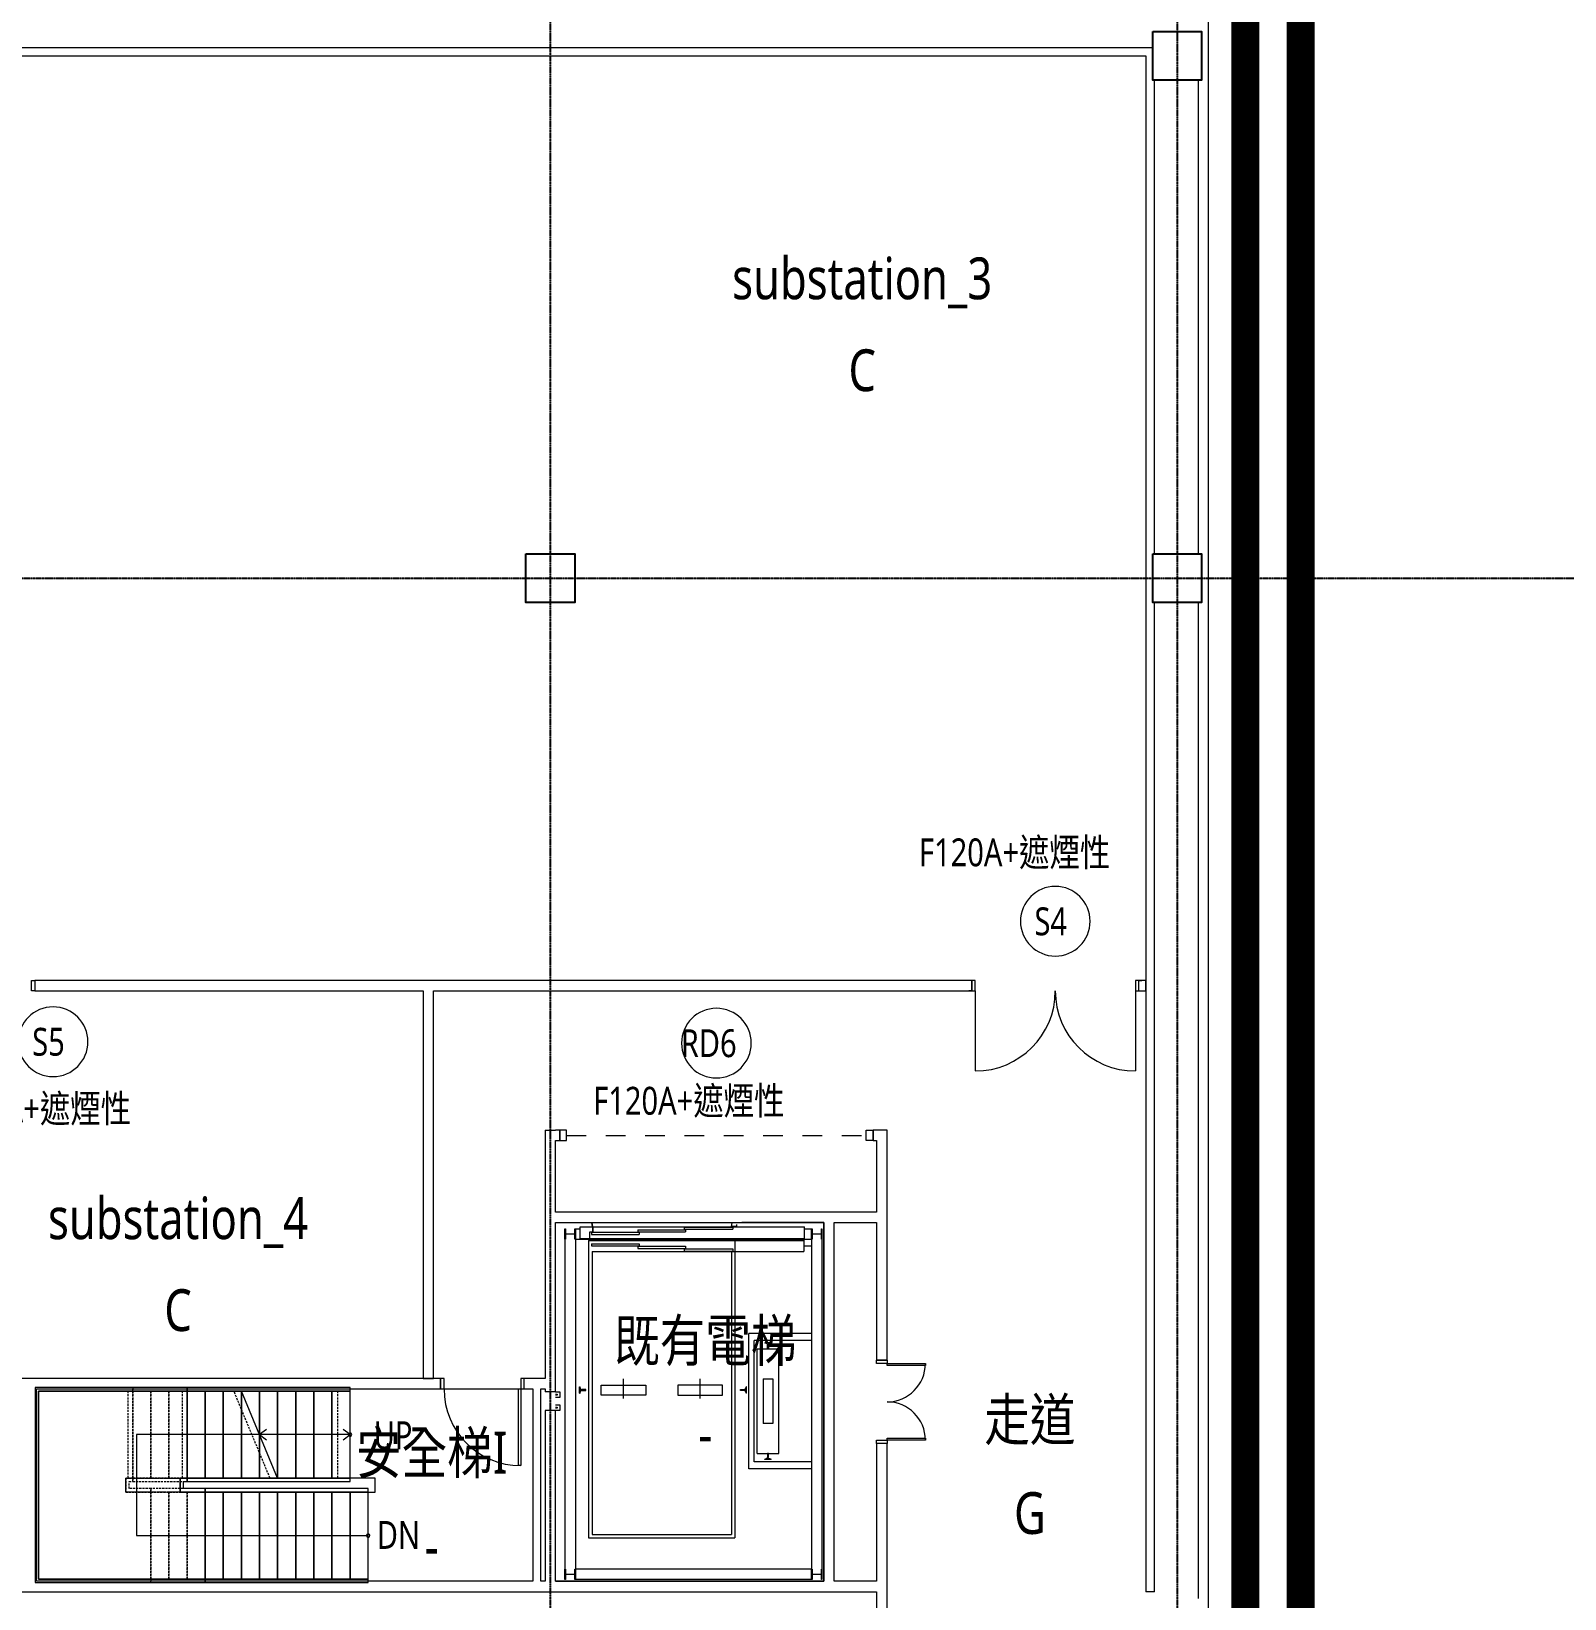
# Model space of a CAD drawing. Extents: x -3450 to 27857, y -1288 to 11880.
# Drawn here: x 155 to 2356, y 6035 to 8285 of the extents above; entities that cross this region are included whole.
import ezdxf

# ---------------------------------------------------------------- set-up
doc = ezdxf.new("R2010")
doc.units = 0
for name, pattern in [('X-S-FAB-L20$0$COL-CEN-LIN', [3.25, 2.5, -0.25, 0.25, -0.25]), ('X-S-FAB-L20$0$JJP_虛線(退縮線、投影線、地下室範圍、非屬本工程、圖面分區)', [0.45, 0.3, -0.15]), ('X-S-FAB-L20$0$TAI_虛線', [5.644, 2.822, -2.822]), ('X-S-FAB-L20$0$虛線', [0.004233, 0.002117, -0.002117])]:
    doc.linetypes.add(name, pattern=pattern)
for name, color, linetype in [('188K-SM-03-F20-MECH-EQ-Y2257103$0$01-電力-CSA', 1, 'Continuous'), ('X-S-FAB-L20$0$1_l20平面圖_1_A-STRS', 8, 'Continuous'), ('X-S-FAB-L20$0$1_l20平面圖_1_A-TEXT', 8, 'Continuous'), ('X-S-FAB-L20$0$1_l20平面圖_1_A-WALL-IN', 8, 'Continuous'), ('X-S-FAB-L20$0$1_l20平面圖_1_A-WALL-IN.200K', 8, 'Continuous'), ('X-S-FAB-L20$0$1_l20平面圖_1_A-ZONE', 8, 'Continuous'), ('X-S-FAB-L20$0$1_l20平面圖_1_A-ZONE.200K', 8, 'Continuous'), ('X-S-FAB-L20$0$1_l20平面圖_1_D label', 8, 'Continuous'), ('X-S-FAB-L20$0$1_l20平面圖_1_Door', 8, 'Continuous'), ('X-S-FAB-L20$0$1_l20平面圖_1_ELV', 8, 'Continuous'), ('X-S-FAB-L20$0$1_l20平面圖_1_S-SLAB-SHOW', 8, 'Continuous'), ('X-S-FAB-L20$0$1_l20平面圖_1_SIAGE1', 8, 'Continuous'), ('X-S-FAB-L20$0$1_l20平面圖_1_SIAGE3', 8, 'Continuous'), ('X-S-FAB-L20$0$1_l20平面圖_1_STEEL2', 8, 'Continuous'), ('X-S-FAB-L20$0$BLOCK', 8, 'Continuous'), ('X-S-FAB-L20$0$CCL', 8, 'X-S-FAB-L20$0$COL-CEN-LIN'), ('X-S-FAB-L20$0$COL-S', 8, 'Continuous')]:
    doc.layers.add(name, color=color, linetype=linetype)
doc.styles.add('X-S-FAB-L20$0$Standard', font='', dxfattribs={"width": 0.8})
doc.styles.get('X-S-FAB-L20$0$Standard').set_extended_font_data('Microsoft JhengHei')

# ---------------------------------------------------------------- blocks, each defined once
blk = doc.blocks.new('X-S-FAB-L20$0$FAB2-L05')
at = {"layer": 'X-S-FAB-L20$0$CCL'}
for p, q in [((-25260, 11005), (-25260, 0)), ((-24360, 11005), (-24360, 0)), ((-26880, 8220), (1210, 8220))]:
    blk.add_line(p, q, dxfattribs=at)
at = {"layer": 'X-S-FAB-L20$0$COL-S'}
for points in [[(-24395, 9005), (-24325, 9005), (-24325, 8935), (-24395, 8935)], [(-25295, 8255), (-25225, 8255), (-25225, 8185), (-25295, 8185)], [(-24395, 8255), (-24325, 8255), (-24325, 8185), (-24395, 8185)]]:
    blk.add_lwpolyline(points, close=True, dxfattribs=at)
blk = doc.blocks.new('X-S-FAB-L20')
at = {"layer": 'X-S-FAB-L20$0$1_l20平面圖_1_A-STRS', "color": 4, "lineweight": 0, "ltscale": 10}
for p, q in [((378.5, 6338), (160.5, 6338)), ((160.5, 6338), (160.5, 6058)), ((165.5, 6063), (165.5, 6333)), ((165.5, 6333), (378.5, 6333)), ((612.5, 6338), (378.5, 6338)), ((378.5, 6338), (378.5, 6333)), ((378.5, 6333), (378.5, 6338)), ((378.5, 6333), (612.5, 6333)), ((612.5, 6338), (454.4, 6338)), ((456.5, 6333), (612.5, 6333)), ((612.5, 6333), (612.5, 6338)), ((612.5, 6333), (612.5, 6338)), ((378.5, 6208), (368.5, 6208)), ((368.5, 6208), (368.5, 6188)), ((368.5, 6188), (404.5, 6188)), ((373.5, 6193), (373.5, 6203)), ((373.5, 6203), (378.5, 6203)), ((404.5, 6193), (373.5, 6193)), ((612.5, 6208), (378.5, 6208)), ((378.5, 6208), (378.5, 6203)), ((378.5, 6203), (378.5, 6208)), ((378.5, 6203), (612.5, 6203)), ((404.5, 6188), (404.5, 6193)), ((638.5, 6193), (404.5, 6193)), ((404.5, 6193), (404.5, 6188)), ((404.5, 6188), (638.5, 6188)), ((612.5, 6208), (508.5, 6208)), ((510.6, 6203), (612.5, 6203)), ((612.5, 6203), (612.5, 6208)), ((612.5, 6203), (612.5, 6208)), ((638.5, 6188), (638.5, 6193)), ((160.5, 6058), (404.5, 6058)), ((404.5, 6063), (165.5, 6063)), ((404.5, 6058), (404.5, 6063)), ((638.5, 6063), (404.5, 6063)), ((404.5, 6063), (404.5, 6058)), ((404.5, 6058), (638.5, 6058)), ((638.5, 6058), (638.5, 6063))]:
    blk.add_line(p, q, dxfattribs=at)
at = {"layer": 'X-S-FAB-L20$0$1_l20平面圖_1_A-STRS', "color": 12, "linetype": 'X-S-FAB-L20$0$JJP_虛線(退縮線、投影線、地下室範圍、非屬本工程、圖面分區)', "lineweight": 0, "ltscale": 10}
for p, q in [((300.5, 6338), (160.5, 6338)), ((160.5, 6338), (160.5, 6058)), ((165.5, 6063), (165.5, 6333)), ((165.5, 6333), (300.5, 6333)), ((165.5, 6333), (165.5, 6063)), ((300.5, 6333), (165.5, 6333)), ((293.7, 6333), (293.7, 6208)), ((443.6, 6338), (300.5, 6338)), ((300.5, 6338), (300.5, 6333)), ((300.5, 6333), (300.5, 6338)), ((300.5, 6333), (445.7, 6333)), ((300.5, 6208), (300.5, 6333)), ((300.5, 6208), (300.5, 6333)), ((300.5, 6208), (300.5, 6333)), ((326.5, 6333), (300.5, 6333)), ((300.5, 6333), (300.5, 6208)), ((300.5, 6208), (300.5, 6333)), ((326.5, 6208), (326.5, 6333)), ((352.5, 6333), (326.5, 6333)), ((326.5, 6333), (326.5, 6208)), ((326.5, 6208), (326.5, 6333)), ((352.5, 6208), (352.5, 6333)), ((378.5, 6333), (352.5, 6333)), ((352.5, 6333), (352.5, 6208)), ((352.5, 6208), (352.5, 6333)), ((371.6, 6333), (371.6, 6208)), ((378.5, 6208), (378.5, 6333)), ((404.5, 6333), (378.5, 6333)), ((378.5, 6333), (378.5, 6208)), ((378.5, 6208), (378.5, 6333)), ((404.5, 6208), (404.5, 6333)), ((430.5, 6333), (404.5, 6333)), ((404.5, 6333), (404.5, 6208)), ((404.5, 6208), (404.5, 6333)), ((430.5, 6208), (430.5, 6333)), ((445.7, 6333), (430.5, 6333)), ((430.5, 6333), (430.5, 6208)), ((430.5, 6208), (430.5, 6333)), ((497.7, 6208), (445.7, 6333)), ((594.6, 6333), (594.6, 6208)), ((594.7, 6333), (594.7, 6208)), ((456.5, 6208), (456.5, 6307)), ((456.5, 6307), (456.5, 6208)), ((456.5, 6208), (456.5, 6307)), ((482.5, 6208), (482.5, 6244.5)), ((482.5, 6244.5), (482.5, 6208)), ((482.5, 6208), (482.5, 6244.5)), ((300.5, 6208), (290.5, 6208)), ((290.5, 6208), (290.5, 6188)), ((290.5, 6188), (290.5, 6208)), ((290.5, 6208), (300.5, 6208)), ((290.5, 6188), (326.5, 6188)), ((326.5, 6188), (290.5, 6188)), ((295.5, 6193), (295.5, 6203)), ((295.5, 6203), (300.5, 6203)), ((326.5, 6193), (295.5, 6193)), ((497.7, 6208), (300.5, 6208)), ((300.5, 6208), (300.5, 6203)), ((300.5, 6203), (300.5, 6208)), ((300.5, 6208), (326.5, 6208)), ((300.5, 6203), (499.7, 6203)), ((326.5, 6208), (352.5, 6208)), ((326.5, 6188), (326.5, 6193)), ((638.5, 6193), (326.5, 6193)), ((326.5, 6193), (326.5, 6188)), ((326.5, 6188), (638.5, 6188)), ((326.5, 6188), (326.5, 6063)), ((326.5, 6188), (326.5, 6063)), ((326.5, 6188), (326.5, 6063)), ((326.5, 6063), (326.5, 6188)), ((352.5, 6188), (326.5, 6188)), ((326.5, 6188), (326.5, 6063)), ((352.5, 6208), (378.5, 6208)), ((352.5, 6188), (352.5, 6063)), ((352.5, 6063), (352.5, 6188)), ((352.5, 6188), (352.5, 6063)), ((378.5, 6188), (352.5, 6188)), ((378.5, 6208), (404.5, 6208)), ((378.5, 6188), (378.5, 6063)), ((378.5, 6063), (378.5, 6188)), ((378.5, 6188), (378.5, 6063)), ((404.5, 6188), (378.5, 6188)), ((404.5, 6208), (430.5, 6208)), ((404.5, 6188), (404.5, 6063)), ((404.5, 6188), (404.5, 6063)), ((404.5, 6063), (404.5, 6188)), ((404.5, 6188), (404.5, 6063)), ((430.5, 6188), (404.5, 6188)), ((430.5, 6208), (456.5, 6208)), ((430.5, 6188), (430.5, 6063)), ((430.5, 6063), (430.5, 6188)), ((430.5, 6188), (430.5, 6063)), ((456.5, 6188), (430.5, 6188)), ((456.5, 6208), (482.5, 6208)), ((456.5, 6188), (456.5, 6063)), ((456.5, 6063), (456.5, 6188)), ((456.5, 6188), (456.5, 6063)), ((482.5, 6188), (456.5, 6188)), ((482.5, 6208), (497.7, 6208)), ((482.5, 6188), (482.5, 6063)), ((482.5, 6063), (482.5, 6188)), ((482.5, 6188), (482.5, 6063)), ((508.5, 6188), (482.5, 6188)), ((508.5, 6188), (508.5, 6063)), ((508.5, 6063), (508.5, 6188)), ((508.5, 6188), (508.5, 6063)), ((534.5, 6188), (508.5, 6188)), ((534.5, 6188), (534.5, 6063)), ((534.5, 6063), (534.5, 6188)), ((534.5, 6188), (534.5, 6063)), ((560.5, 6188), (534.5, 6188)), ((560.5, 6188), (560.5, 6063)), ((560.5, 6063), (560.5, 6188)), ((560.5, 6188), (560.5, 6063)), ((586.5, 6188), (560.5, 6188)), ((586.5, 6188), (586.5, 6063)), ((586.5, 6063), (586.5, 6188)), ((586.5, 6188), (586.5, 6063)), ((612.5, 6188), (586.5, 6188)), ((612.5, 6188), (612.5, 6063)), ((612.5, 6063), (612.5, 6188)), ((612.5, 6188), (612.5, 6063)), ((638.5, 6188), (612.5, 6188)), ((638.5, 6188), (638.5, 6193)), ((638.5, 6063), (638.5, 6188)), ((160.5, 6058), (326.5, 6058)), ((326.5, 6063), (165.5, 6063)), ((165.5, 6063), (326.5, 6063)), ((326.5, 6058), (326.5, 6063)), ((638.5, 6063), (326.5, 6063)), ((326.5, 6063), (326.5, 6058)), ((326.5, 6063), (352.5, 6063)), ((326.5, 6058), (638.5, 6058)), ((352.5, 6063), (378.5, 6063)), ((378.5, 6063), (404.5, 6063)), ((404.5, 6063), (430.5, 6063)), ((430.5, 6063), (456.5, 6063)), ((456.5, 6063), (482.5, 6063)), ((482.5, 6063), (508.5, 6063)), ((508.5, 6063), (534.5, 6063)), ((534.5, 6063), (560.5, 6063)), ((560.5, 6063), (586.5, 6063)), ((586.5, 6063), (612.5, 6063)), ((612.5, 6063), (638.5, 6063)), ((638.5, 6058), (638.5, 6063))]:
    blk.add_line(p, q, dxfattribs=at)
at = {"layer": 'X-S-FAB-L20$0$1_l20平面圖_1_A-STRS', "color": 12, "lineweight": 0, "ltscale": 10}
for p, q in [((165.5, 6333), (165.5, 6063)), ((371.6, 6333), (165.5, 6333)), ((165.5, 6333), (165.5, 6063)), ((378.5, 6333), (165.5, 6333)), ((378.5, 6333), (371.6, 6333)), ((612.5, 6333), (378.5, 6333)), ((378.5, 6208), (378.5, 6333)), ((378.5, 6208), (378.5, 6333)), ((378.5, 6208), (378.5, 6333)), ((404.5, 6333), (378.5, 6333)), ((378.5, 6333), (378.5, 6208)), ((378.5, 6208), (378.5, 6333)), ((404.5, 6208), (404.5, 6333)), ((430.5, 6333), (404.5, 6333)), ((404.5, 6333), (404.5, 6208)), ((404.5, 6208), (404.5, 6333)), ((430.5, 6208), (430.5, 6333)), ((456.5, 6333), (430.5, 6333)), ((430.5, 6333), (430.5, 6208)), ((430.5, 6208), (430.5, 6333)), ((456.5, 6208), (456.5, 6333)), ((482.5, 6333), (456.5, 6333)), ((456.5, 6333), (456.5, 6208)), ((456.5, 6208), (456.5, 6333)), ((612.5, 6333), (456.5, 6333)), ((482.5, 6333), (456.5, 6333)), ((508.5, 6208), (456.5, 6333)), ((482.5, 6208), (482.5, 6333)), ((508.5, 6333), (482.5, 6333)), ((482.5, 6333), (482.5, 6208)), ((482.5, 6208), (482.5, 6333)), ((482.5, 6270.5), (482.5, 6333)), ((508.5, 6333), (482.5, 6333)), ((482.5, 6333), (482.5, 6270.5)), ((482.5, 6270.5), (482.5, 6333)), ((508.5, 6208), (508.5, 6333)), ((534.5, 6333), (508.5, 6333)), ((508.5, 6333), (508.5, 6208)), ((508.5, 6208), (508.5, 6333)), ((508.5, 6208), (508.5, 6333)), ((534.5, 6333), (508.5, 6333)), ((508.5, 6333), (508.5, 6208)), ((508.5, 6208), (508.5, 6333)), ((534.5, 6208), (534.5, 6333)), ((560.5, 6333), (534.5, 6333)), ((534.5, 6333), (534.5, 6208)), ((534.5, 6208), (534.5, 6333)), ((534.5, 6208), (534.5, 6333)), ((560.5, 6333), (534.5, 6333)), ((534.5, 6333), (534.5, 6208)), ((534.5, 6208), (534.5, 6333)), ((560.5, 6208), (560.5, 6333)), ((586.5, 6333), (560.5, 6333)), ((560.5, 6333), (560.5, 6208)), ((560.5, 6208), (560.5, 6333)), ((560.5, 6208), (560.5, 6333)), ((586.5, 6333), (560.5, 6333)), ((560.5, 6333), (560.5, 6208)), ((560.5, 6208), (560.5, 6333)), ((586.5, 6208), (586.5, 6333)), ((612.5, 6333), (586.5, 6333)), ((586.5, 6333), (586.5, 6208)), ((586.5, 6208), (586.5, 6333)), ((586.5, 6208), (586.5, 6333)), ((612.5, 6333), (586.5, 6333)), ((586.5, 6333), (586.5, 6208)), ((586.5, 6208), (586.5, 6333)), ((612.5, 6208), (612.5, 6333)), ((612.5, 6208), (612.5, 6333)), ((612.5, 6208), (612.5, 6333)), ((612.5, 6208), (612.5, 6333)), ((368.5, 6188), (368.5, 6208)), ((368.5, 6208), (371.6, 6208)), ((368.5, 6188), (368.5, 6208)), ((368.5, 6208), (378.5, 6208)), ((404.5, 6188), (368.5, 6188)), ((404.5, 6188), (368.5, 6188)), ((371.6, 6208), (378.5, 6208)), ((378.5, 6208), (612.5, 6208)), ((378.5, 6208), (404.5, 6208)), ((404.5, 6208), (430.5, 6208)), ((638.5, 6188), (404.5, 6188)), ((404.5, 6188), (404.5, 6063)), ((404.5, 6188), (404.5, 6063)), ((404.5, 6063), (404.5, 6188)), ((430.5, 6188), (404.5, 6188)), ((404.5, 6188), (404.5, 6063)), ((430.5, 6208), (456.5, 6208)), ((430.5, 6188), (430.5, 6063)), ((430.5, 6063), (430.5, 6188)), ((430.5, 6188), (430.5, 6063)), ((456.5, 6188), (430.5, 6188)), ((456.5, 6208), (482.5, 6208)), ((456.5, 6188), (456.5, 6063)), ((456.5, 6063), (456.5, 6188)), ((456.5, 6188), (456.5, 6063)), ((482.5, 6188), (456.5, 6188)), ((482.5, 6208), (508.5, 6208)), ((482.5, 6188), (482.5, 6063)), ((482.5, 6063), (482.5, 6188)), ((482.5, 6188), (482.5, 6063)), ((508.5, 6188), (482.5, 6188)), ((508.5, 6208), (534.5, 6208)), ((508.5, 6208), (612.5, 6208)), ((508.5, 6208), (534.5, 6208)), ((508.5, 6188), (508.5, 6063)), ((508.5, 6063), (508.5, 6188)), ((508.5, 6188), (508.5, 6063)), ((534.5, 6188), (508.5, 6188)), ((534.5, 6208), (560.5, 6208)), ((534.5, 6208), (560.5, 6208)), ((534.5, 6188), (534.5, 6063)), ((534.5, 6063), (534.5, 6188)), ((534.5, 6188), (534.5, 6063)), ((560.5, 6188), (534.5, 6188)), ((560.5, 6208), (586.5, 6208)), ((560.5, 6208), (586.5, 6208)), ((560.5, 6188), (560.5, 6063)), ((560.5, 6063), (560.5, 6188)), ((560.5, 6188), (560.5, 6063)), ((586.5, 6188), (560.5, 6188)), ((586.5, 6208), (612.5, 6208)), ((586.5, 6208), (612.5, 6208)), ((586.5, 6188), (586.5, 6063)), ((586.5, 6063), (586.5, 6188)), ((586.5, 6188), (586.5, 6063)), ((612.5, 6188), (586.5, 6188)), ((612.5, 6188), (612.5, 6063)), ((612.5, 6063), (612.5, 6188)), ((612.5, 6188), (612.5, 6063)), ((638.5, 6188), (612.5, 6188)), ((638.5, 6063), (638.5, 6188)), ((638.5, 6063), (638.5, 6188)), ((165.5, 6063), (404.5, 6063)), ((165.5, 6063), (404.5, 6063)), ((404.5, 6063), (638.5, 6063)), ((404.5, 6063), (430.5, 6063)), ((430.5, 6063), (456.5, 6063)), ((456.5, 6063), (482.5, 6063)), ((482.5, 6063), (508.5, 6063)), ((508.5, 6063), (534.5, 6063)), ((534.5, 6063), (560.5, 6063)), ((560.5, 6063), (586.5, 6063)), ((586.5, 6063), (612.5, 6063)), ((612.5, 6063), (638.5, 6063))]:
    blk.add_line(p, q, dxfattribs=at)
at = {"layer": 'X-S-FAB-L20$0$1_l20平面圖_1_A-STRS', "color": 12, "linetype": 'X-S-FAB-L20$0$虛線', "lineweight": 0, "ltscale": 10}
for p, q in [((165.5, 6333), (165.5, 6063)), ((293.7, 6333), (165.5, 6333)), ((300.5, 6333), (293.7, 6333)), ((445.7, 6333), (300.5, 6333)), ((290.5, 6188), (290.5, 6208)), ((290.5, 6208), (293.7, 6208)), ((326.5, 6188), (290.5, 6188)), ((293.7, 6208), (300.5, 6208)), ((300.5, 6208), (497.7, 6208)), ((638.5, 6188), (326.5, 6188)), ((638.5, 6063), (638.5, 6188)), ((165.5, 6063), (326.5, 6063)), ((326.5, 6063), (638.5, 6063))]:
    blk.add_line(p, q, dxfattribs=at)
at = {"layer": 'X-S-FAB-L20$0$1_l20平面圖_1_A-STRS', "color": 8, "lineweight": 0, "ltscale": 10}
for p, q in [((492.5, 6278), (482.5, 6270.5)), ((612.5, 6270.5), (602.5, 6278)), ((378.5, 6270.5), (306, 6270.5)), ((306, 6270.5), (306, 6125.5)), ((586.5, 6270.5), (378.5, 6270.5)), ((586.5, 6270.5), (482.5, 6270.5)), ((482.5, 6270.5), (492.5, 6263)), ((612.5, 6270.5), (586.5, 6270.5)), ((612.5, 6270.5), (586.5, 6270.5)), ((602.5, 6263), (612.5, 6270.5)), ((306, 6125.5), (404.5, 6125.5)), ((404.5, 6125.5), (612.5, 6125.5)), ((612.5, 6125.5), (638.5, 6125.5))]:
    blk.add_line(p, q, dxfattribs=at)
at = {"layer": 'X-S-FAB-L20$0$1_l20平面圖_1_A-STRS', "color": 8, "lineweight": 0, "ltscale": 10, "flags": 128}
for points in [[(612.5, 6273, 1), (612.5, 6268, 1)], [(638.5, 6128, 1), (638.5, 6123, 1)]]:
    blk.add_lwpolyline(points, format="xyb", close=True, dxfattribs=at)
at = {"layer": 'X-S-FAB-L20$0$1_l20平面圖_1_A-WALL-IN', "color": 3, "lineweight": 0, "ltscale": 10}
for p, q in [((913.5, 6692.5), (913.5, 6707.5)), ((1363.5, 6692.5), (1363.5, 6707.5)), ((1383.5, 6377.5), (1368.5, 6377.5)), ((742.5, 6336), (742.5, 6351)), ((862.5, 6336), (862.5, 6351)), ((1383.5, 6257.5), (1368.5, 6257.5))]:
    blk.add_line(p, q, dxfattribs=at)
at = {"layer": 'X-S-FAB-L20$0$1_l20平面圖_1_A-WALL-IN', "color": 3, "lineweight": 0, "ltscale": 10, "flags": 128}
for points in [[(1845, -35), (1845, 8303)], [(1755, 8261.3), (35, 8261.3)], [(1765, 8261.3), (1755, 8261.3)], [(35, 8250), (1755, 8250)], [(1755, 8250), (1755, 6045)], [(1767.2, 7535), (1767.2, 8215)], [(1830, 8215), (1830, 7535)], [(1767.2, 6045), (1767.2, 7465)], [(1830, 7465), (1830, 6035)], [(892.5, 6707.5), (907.5, 6707.5)], [(892.5, 6707.5), (892.5, 6351)], [(913.5, 6707.5), (907.5, 6707.5)], [(1368.5, 6707.5), (1363.5, 6707.5)], [(1383.5, 6707.5), (1368.5, 6707.5)], [(1383.5, 6377.5), (1383.5, 6707.5)], [(907.5, 6590), (907.5, 6692.5)], [(907.5, 6692.5), (913.5, 6692.5)], [(1363.5, 6692.5), (1368.5, 6692.5)], [(1368.5, 6692.5), (1368.5, 6590)], [(1368.5, 6590), (907.5, 6590)], [(907.5, 6332), (907.5, 6575)], [(907.5, 6575), (1292.5, 6575)], [(1292.5, 6575), (1292.5, 6060)], [(1307.5, 6575), (1368.5, 6575)], [(1307.5, 6060), (1307.5, 6575)], [(1368.5, 6575), (1368.5, 6377.5)], [(742.5, 6351), (118, 6351)], [(892.5, 6351), (862.5, 6351)], [(162.5, 6336), (742.5, 6336)], [(162.5, 6060), (162.5, 6336)], [(862.5, 6336), (875, 6336)], [(875, 6336), (875, 6060)], [(886.2, 6336), (892.5, 6336)], [(886.2, 6060), (886.2, 6336)], [(892.5, 6336), (892.5, 6332)], [(907.5, 6332), (892.5, 6332)], [(907.5, 6305), (892.5, 6305)], [(892.5, 6305), (892.5, 6060)], [(907.5, 6060), (907.5, 6305)], [(1368.5, 6257.5), (1368.5, 6060)], [(1383.5, 5565), (1383.5, 6257.5)], [(875, 6060), (162.5, 6060)], [(892.5, 6060), (886.2, 6060)], [(1292.5, 6060), (907.5, 6060)], [(1368.5, 6060), (1307.5, 6060)], [(0, 6045), (1368.5, 6045)], [(1368.5, 6045), (1368.5, 5565)], [(1767.2, 6045), (1755, 6045)]]:
    blk.add_lwpolyline(points, dxfattribs=at)
at = {"layer": 'X-S-FAB-L20$0$1_l20平面圖_1_A-WALL-IN.200K', "color": 252, "lineweight": 0, "ltscale": 10}
for p, q in [((160, 6922.5), (160, 6907.5)), ((1505, 6922.5), (1500.7, 6922.5)), ((1505, 6907.5), (1500.7, 6907.5)), ((1505, 6907.5), (1505, 6922.5)), ((1745, 6922.5), (1749.3, 6922.5)), ((1745, 6907.5), (1745, 6922.5)), ((1745, 6907.5), (1749.3, 6907.5))]:
    blk.add_line(p, q, dxfattribs=at)
at = {"layer": 'X-S-FAB-L20$0$1_l20平面圖_1_A-WALL-IN.200K', "color": 252, "lineweight": 0, "ltscale": 10, "flags": 128}
for points in [[(1505, 6922.5), (160, 6922.5)], [(160, 6907.5), (717.5, 6907.5)], [(717.5, 6907.5), (717.5, 6351)], [(732.5, 6351), (732.5, 6907.5)], [(732.5, 6907.5), (1505, 6907.5)], [(1755, 6922.5), (1745, 6922.5)], [(1745, 6907.5), (1755, 6907.5)], [(1755, 6907.5), (1755, 6922.5)], [(717.5, 6351), (732.5, 6351)]]:
    blk.add_lwpolyline(points, dxfattribs=at)
at = {"layer": 'X-S-FAB-L20$0$1_l20平面圖_1_D label', "color": 252, "lineweight": 0, "ltscale": 10, "flags": 128}
for points in [[(1575, 7007.5, 1), (1675, 7007.5, 1)], [(236.2, 6834.5, 1), (136.2, 6834.5, 1)]]:
    blk.add_lwpolyline(points, format="xyb", close=True, dxfattribs=at)
at = {"layer": 'X-S-FAB-L20$0$1_l20平面圖_1_D label', "color": 8, "lineweight": 0, "ltscale": 10, "flags": 128}
blk.add_lwpolyline([(1088.5, 6832.5, 1), (1188.5, 6832.5, 1)], format="xyb", close=True, dxfattribs=at)
at = {"layer": 'X-S-FAB-L20$0$1_l20平面圖_1_Door', "color": 252, "lineweight": 0, "ltscale": 10}
for p, q in [((155, 6907.5), (155, 6922.5)), ((155, 6922.5), (160, 6922.5)), ((160, 6907.5), (155, 6907.5)), ((160, 6922.5), (160, 6907.5)), ((160, 6922.5), (160, 6907.5)), ((160, 6922.5), (160, 6907.5)), ((1505, 6922.5), (1500.7, 6922.5)), ((1505, 6922.5), (1500.7, 6922.5)), ((1505, 6907.5), (1500.7, 6907.5)), ((1505, 6907.5), (1500.7, 6907.5)), ((1510, 6922.5), (1505, 6922.5)), ((1505, 6922.5), (1505, 6907.5)), ((1505, 6907.5), (1505, 6922.5)), ((1505, 6907.5), (1505, 6922.5)), ((1505, 6907.5), (1510, 6907.5)), ((1510, 6907.5), (1510, 6922.5)), ((1510, 6907.5), (1510, 6792.5)), ((1745, 6922.5), (1740, 6922.5)), ((1740, 6922.5), (1740, 6907.5)), ((1740, 6907.5), (1745, 6907.5)), ((1740, 6907.5), (1740, 6792.5)), ((1745, 6907.5), (1745, 6922.5)), ((1745, 6907.5), (1745, 6922.5)), ((1745, 6907.5), (1745, 6922.5)), ((1745, 6922.5), (1749.3, 6922.5)), ((1745, 6922.5), (1749.3, 6922.5)), ((1745, 6907.5), (1749.3, 6907.5)), ((1745, 6907.5), (1749.3, 6907.5))]:
    blk.add_line(p, q, dxfattribs=at)
at = {"layer": 'X-S-FAB-L20$0$1_l20平面圖_1_Door', "color": 4, "linetype": 'X-S-FAB-L20$0$TAI_虛線', "lineweight": 0, "ltscale": 10}
for p, q in [((923.5, 6707.5), (913.5, 6707.5)), ((913.5, 6707.5), (913.5, 6692.5)), ((923.5, 6692.5), (923.5, 6707.5)), ((1353.5, 6692.5), (1353.5, 6707.5)), ((1353.5, 6707.5), (1363.5, 6707.5)), ((1363.5, 6707.5), (1363.5, 6692.5)), ((913.5, 6692.5), (923.5, 6692.5)), ((923.5, 6700), (1353.5, 6700)), ((1363.5, 6692.5), (1353.5, 6692.5))]:
    blk.add_line(p, q, dxfattribs=at)
at = {"layer": 'X-S-FAB-L20$0$1_l20平面圖_1_Door', "color": 4, "lineweight": 0, "ltscale": 10}
for p, q in [((1368.5, 6372.5), (1368.5, 6377.5)), ((1368.5, 6377.5), (1383.5, 6377.5)), ((1383.5, 6372.5), (1368.5, 6372.5)), ((1383.5, 6377.5), (1383.5, 6372.5)), ((1383.5, 6372.5), (1438.5, 6372.5)), ((1383.5, 6369.5), (1383.5, 6372.5)), ((1438.5, 6369.5), (1383.5, 6369.5)), ((1438.5, 6372.5), (1438.5, 6369.5)), ((747.5, 6351), (742.5, 6351)), ((742.5, 6351), (742.5, 6336)), ((747.5, 6336), (747.5, 6351)), ((862.5, 6351), (857.5, 6351)), ((857.5, 6351), (857.5, 6336)), ((862.5, 6336), (862.5, 6351)), ((742.5, 6336), (747.5, 6336)), ((854.5, 6226), (854.5, 6336)), ((854.5, 6336), (857.5, 6336)), ((857.5, 6336), (857.5, 6226)), ((857.5, 6336), (862.5, 6336)), ((1368.5, 6257.5), (1368.5, 6262.5)), ((1368.5, 6262.5), (1383.5, 6262.5)), ((1383.5, 6257.5), (1368.5, 6257.5)), ((1383.5, 6265.5), (1438.5, 6265.5)), ((1383.5, 6262.5), (1383.5, 6265.5)), ((1438.5, 6262.5), (1383.5, 6262.5)), ((1383.5, 6262.5), (1383.5, 6257.5)), ((1438.5, 6265.5), (1438.5, 6262.5)), ((857.5, 6226), (854.5, 6226))]:
    blk.add_line(p, q, dxfattribs=at)
at = {"layer": 'X-S-FAB-L20$0$1_l20平面圖_1_Door', "color": 252, "lineweight": 0, "ltscale": 10}
for centre, start, end in [((1510, 6907.5), 270, 0), ((1740, 6907.5), 180, 270)]:
    blk.add_arc(centre, 115, start, end, dxfattribs=at)
at = {"layer": 'X-S-FAB-L20$0$1_l20平面圖_1_Door', "color": 4, "lineweight": 0, "ltscale": 10}
for centre, radius, start, end in [((1383.5, 6372.5), 55, 270, 0), ((857.5, 6336), 110, 180, 270), ((1383.5, 6262.5), 55, 0, 90)]:
    blk.add_arc(centre, radius, start, end, dxfattribs=at)
at = {"layer": 'X-S-FAB-L20$0$1_l20平面圖_1_ELV', "color": 8, "lineweight": 0, "ltscale": 10}
for p, q in [((960.8, 6568.9), (959.8, 6575)), ((960.8, 6568.9), (959.8, 6575)), ((961, 6568.9), (960, 6575)), ((961, 6568.9), (960, 6575)), ((1160, 6568.9), (1161, 6575)), ((1160, 6568.9), (1161, 6575)), ((1160.2, 6569.1), (1161.2, 6575)), ((1160.2, 6569.1), (1161.2, 6575)), ((1167.3, 6571.9), (1167.3, 6569.1)), ((1167.3, 6571.9), (1167.5, 6571.9)), ((1167.3, 6571.7), (1167.3, 6569.1)), ((1167.5, 6571.9), (1167.5, 6568.9)), ((1167.5, 6571.7), (1167.5, 6568.9)), ((921, 6566), (921, 6062.5)), ((936, 6566), (943, 6566)), ((936, 6566), (936, 6062.5)), ((936, 6551), (1275, 6551)), ((943, 6552), (943, 6568.9)), ((943, 6568.9), (1265, 6568.9)), ((943, 6552), (1265, 6552)), ((955, 6549), (955, 6122.5)), ((955, 6549), (1263.8, 6549)), ((956.8, 6561.7), (960.8, 6561.7)), ((956.8, 6552), (956.8, 6561.7)), ((957, 6561.5), (961, 6561.5)), ((957, 6552), (957, 6561.5)), ((959, 6561), (959, 6557.8)), ((959, 6561), (1027.8, 6561)), ((959, 6557.8), (1027.8, 6557.8)), ((960.8, 6568.9), (960.8, 6565.4)), ((960.8, 6568.9), (960.8, 6561.7)), ((961, 6568.9), (961, 6568.9)), ((961, 6568.9), (961, 6565.2)), ((961, 6568.9), (961, 6561.5)), ((1025.8, 6564.7), (1094.3, 6564.7)), ((1025.8, 6564.7), (1025.8, 6561.5)), ((1025.8, 6561.5), (1094.3, 6561.5)), ((1027.8, 6561), (1027.8, 6557.8)), ((1092.3, 6568.4), (1092.3, 6565.2)), ((1092.3, 6568.4), (1162, 6568.4)), ((1092.3, 6565.2), (1162, 6565.2)), ((1094.3, 6564.7), (1094.3, 6561.5)), ((1160, 6568.9), (1160, 6568.9)), ((1167.5, 6568.9), (1160, 6568.9)), ((1167.5, 6568.9), (1160, 6568.9)), ((1167.3, 6569.1), (1160.2, 6569.1)), ((1167.3, 6569.1), (1160.2, 6569.1)), ((1162, 6568.4), (1162, 6565.2)), ((1165, 6549), (1165, 6122.5)), ((1263.8, 6549), (1263.8, 6549)), ((1263.8, 6549), (1263.8, 6533.4)), ((1265, 6552), (1265, 6568.9)), ((1265, 6566), (1275, 6566)), ((1275, 6566), (1275, 6062.5)), ((1290, 6566), (1290, 6062.5)), ((959, 6544.5), (959, 6541.3)), ((959, 6544.5), (1027.8, 6544.5)), ((959, 6541.3), (1027.8, 6541.3)), ((960, 6533.4), (960, 6126.9)), ((960, 6533.4), (1263.8, 6533.4)), ((1025.8, 6540.8), (1094.3, 6540.8)), ((1025.8, 6540.8), (1025.8, 6537.6)), ((1025.8, 6537.6), (1094.3, 6537.6)), ((1027.8, 6544.5), (1027.8, 6541.3)), ((1092.3, 6537.1), (1092.3, 6533.9)), ((1092.3, 6537.1), (1162, 6537.1)), ((1092.3, 6533.9), (1162, 6533.9)), ((1094.3, 6540.8), (1094.3, 6537.6)), ((1160, 6533.4), (1160, 6524.4)), ((1160.3, 6533.4), (1160.3, 6533.4)), ((1162, 6537.1), (1162, 6533.9)), ((1275, 6541), (1263.8, 6541)), ((1160, 6524.4), (1160, 6126.9)), ((1185, 6221.5), (1185, 6415.5)), ((1275, 6415.5), (1185, 6415.5)), ((1192.5, 6231.5), (1192.5, 6405.5)), ((1275, 6405.5), (1192.5, 6405.5)), ((1197, 6243.5), (1197, 6393.5)), ((1197, 6393.5), (1228, 6393.5)), ((1208, 6402.4), (1208, 6401.7)), ((1217, 6402.4), (1208, 6402.4)), ((1211.7, 6400.7), (1208, 6401.7)), ((1211.7, 6399.3), (1211.7, 6399.3)), ((1211.7, 6393.5), (1211.7, 6399.3)), ((1213.3, 6393.5), (1211.7, 6393.5)), ((1212, 6400.2), (1212, 6399.7)), ((1213, 6400.2), (1213, 6399.7)), ((1217, 6401.7), (1213.3, 6400.7)), ((1213.3, 6399.3), (1213.3, 6399.3)), ((1213.3, 6399.3), (1213.3, 6393.5)), ((1217, 6402.4), (1217, 6401.7)), ((1228, 6243.5), (1228, 6393.5)), ((1005, 6322.3), (1005, 6350.5)), ((1115, 6322.3), (1115, 6350.5)), ((1205.4, 6350.5), (1205.4, 6286.5)), ((1205.4, 6350.5), (1219.6, 6350.5)), ((1219.6, 6350.5), (1219.6, 6286.5)), ((942.1, 6330.1), (942.1, 6338.9)), ((942.1, 6338.9), (942.8, 6338.9)), ((942.1, 6330.1), (942.8, 6330.1)), ((943.8, 6335.3), (942.8, 6338.9)), ((942.8, 6330.1), (943.8, 6333.7)), ((944, 6334.5), (944, 6334.5)), ((944.3, 6335), (944.8, 6335)), ((944.3, 6334), (944.8, 6334)), ((951, 6335.3), (945.1, 6335.3)), ((945.1, 6335.3), (945.1, 6335.3)), ((945.1, 6333.7), (951, 6333.7)), ((945.1, 6333.7), (945.1, 6333.7)), ((951, 6333.7), (951, 6335.3)), ((973, 6327.3), (973, 6341.7)), ((973, 6341.7), (1037, 6341.7)), ((973, 6327.3), (973, 6327.3)), ((1037, 6327.3), (973, 6327.3)), ((1037, 6341.7), (1037, 6327.3)), ((1037, 6327.3), (1037, 6327.3)), ((1083, 6341.7), (1083, 6327.3)), ((1147, 6341.7), (1083, 6341.7)), ((1083, 6327.3), (1083, 6327.3)), ((1083, 6327.3), (1147, 6327.3)), ((1147, 6327.3), (1147, 6341.7)), ((1147, 6327.3), (1147, 6327.3)), ((1173, 6335.3), (1178.8, 6335.3)), ((1173, 6333.7), (1173, 6335.3)), ((1178.8, 6333.7), (1173, 6333.7)), ((1178.8, 6335.3), (1178.8, 6335.3)), ((1178.8, 6333.7), (1178.8, 6333.7)), ((1179.7, 6335), (1179.1, 6335)), ((1179.7, 6334), (1179.1, 6334)), ((1180.2, 6335.3), (1181.2, 6338.9)), ((1181.2, 6330.1), (1180.2, 6333.7)), ((1181.9, 6338.9), (1181.2, 6338.9)), ((1181.9, 6330.1), (1181.2, 6330.1)), ((1181.9, 6330.1), (1181.9, 6338.9)), ((1219.6, 6286.5), (1205.4, 6286.5)), ((1197, 6243.5), (1228, 6243.5)), ((1206, 6243.5), (1224, 6243.5)), ((1211.7, 6236.3), (1208, 6235.3)), ((1208, 6234.6), (1208, 6235.3)), ((1217, 6234.6), (1208, 6234.6)), ((1211.7, 6243.5), (1211.7, 6237.6)), ((1213.3, 6243.5), (1211.7, 6243.5)), ((1211.7, 6237.6), (1211.7, 6237.6)), ((1212, 6236.8), (1212, 6237.4)), ((1213, 6237.4), (1213.3, 6237.6)), ((1213, 6236.8), (1213, 6237.4)), ((1213.3, 6237.6), (1213.3, 6243.5)), ((1213.3, 6237.6), (1213.3, 6237.6)), ((1217, 6235.3), (1213.3, 6236.3)), ((1217, 6234.6), (1217, 6235.3)), ((1275, 6221.5), (1185, 6221.5)), ((1275, 6231.5), (1192.5, 6231.5)), ((955, 6122.5), (1165, 6122.5)), ((960, 6126.9), (1160, 6126.9)), ((1275, 6077.5), (936, 6077.5)), ((1275, 6062.5), (936, 6062.5))]:
    blk.add_line(p, q, dxfattribs=at)
for centre, radius, start, end in [((1211.5, 6400.2), 0.5, 0, 75.5102), ((1211.7, 6399.7), 0.3, 270, 0), ((1213.5, 6400.2), 0.5, 104.4898, 180), ((1213.3, 6399.7), 0.3, 180, 270), ((944.3, 6335.5), 0.5, 194.4898, 270), ((944.3, 6333.5), 0.5, 90, 165.5102), ((944.8, 6335.3), 0.3, 270, 0), ((944.8, 6333.7), 0.3, 0, 90), ((1179.1, 6335.3), 0.3, 180, 270), ((1179.1, 6333.7), 0.3, 90, 180), ((1179.7, 6335.5), 0.5, 270, 345.5102), ((1179.7, 6333.5), 0.5, 14.4898, 90), ((1211.7, 6237.4), 0.3, 0, 90), ((1211.5, 6236.8), 0.5, 284.4898, 0), ((1211.5, 6236.8), 0.5, 284.4898, 0), ((1213.3, 6237.4), 0.3, 90, 180), ((1213.5, 6236.8), 0.5, 180, 255.5102), ((1213.5, 6236.8), 0.5, 180, 255.5102)]:
    blk.add_arc(centre, radius, start, end, dxfattribs=at)
for p in [(1263.8, 6549), (1160.3, 6533.4), (1211.7, 6399.3), (1213.3, 6399.3), (944, 6334.5), (945.1, 6335.3), (945.1, 6333.7), (1178.8, 6335.3), (1178.8, 6333.7), (1211.7, 6237.6)]:
    blk.add_point(p, dxfattribs=at)
at = {"layer": 'X-S-FAB-L20$0$1_l20平面圖_1_S-SLAB-SHOW', "color": 15, "lineweight": 0, "ltscale": 10, "flags": 128}
blk.add_lwpolyline([(612.5, 6336), (875, 6336), (875, 6060), (638.5, 6060), (638.5, 6188), (648.5, 6188), (648.5, 6208), (612.5, 6208)], close=True, dxfattribs=at)
at = {"layer": 'X-S-FAB-L20$0$1_l20平面圖_1_SIAGE1', "color": 8, "lineweight": 0, "ltscale": 10}
for p, q in [((907.5, 6332), (907.5, 6575)), ((907.5, 6575), (946, 6575)), ((1292.5, 6575), (1175, 6575)), ((1199.5, 6575), (1292.5, 6575)), ((1292.5, 6060), (1292.5, 6575)), ((907.5, 6060), (907.5, 6305)), ((907.5, 6060), (1292.5, 6060))]:
    blk.add_line(p, q, dxfattribs=at)
at = {"layer": 'X-S-FAB-L20$0$1_l20平面圖_1_SIAGE3', "color": 2, "lineweight": 0, "ltscale": 10, "flags": 128}
for points in [[(907.5, 6332), (913.5, 6332), (913.5, 6323.8), (907.5, 6323.8)], [(907.5, 6313.2), (913.5, 6313.2), (913.5, 6305), (907.5, 6305)]]:
    blk.add_lwpolyline(points, dxfattribs=at)
at = {"layer": 'X-S-FAB-L20$0$1_l20平面圖_1_STEEL2', "color": 6, "lineweight": 0, "ltscale": 10, "flags": 128}
for points in [[(936, 6566), (936, 6551), (935.2, 6551), (935.2, 6557.5, 0.414214), (934.4, 6558.2), (922.6, 6558.2, 0.414214), (921.8, 6557.5), (921.8, 6551), (921, 6551), (921, 6566), (921.8, 6566), (921.8, 6559.6, 0.414214), (922.6, 6558.8), (934.4, 6558.8, 0.414214), (935.2, 6559.6), (935.2, 6566)], [(1290, 6566), (1290, 6551), (1289.2, 6551), (1289.2, 6557.5, 0.414214), (1288.4, 6558.2), (1276.6, 6558.2, 0.414214), (1275.8, 6557.5), (1275.8, 6551), (1275, 6551), (1275, 6566), (1275.8, 6566), (1275.8, 6559.6, 0.414214), (1276.6, 6558.8), (1288.4, 6558.8, 0.414214), (1289.2, 6559.6), (1289.2, 6566)], [(936, 6077.5), (936, 6062.5), (935.2, 6062.5), (935.2, 6069, 0.414214), (934.4, 6069.7), (922.6, 6069.7, 0.414214), (921.8, 6069), (921.8, 6062.5), (921, 6062.5), (921, 6077.5), (921.8, 6077.5), (921.8, 6071.1, 0.414214), (922.6, 6070.3), (934.4, 6070.3, 0.414214), (935.2, 6071.1), (935.2, 6077.5)], [(1290, 6077.5), (1290, 6062.5), (1289.2, 6062.5), (1289.2, 6069, 0.414214), (1288.4, 6069.7), (1276.6, 6069.7, 0.414214), (1275.8, 6069), (1275.8, 6062.5), (1275, 6062.5), (1275, 6077.5), (1275.8, 6077.5), (1275.8, 6071.1, 0.414214), (1276.6, 6070.3), (1288.4, 6070.3, 0.414214), (1289.2, 6071.1), (1289.2, 6077.5)]]:
    blk.add_lwpolyline(points, format="xyb", close=True, dxfattribs=at)
for points in [[(907.5, 6328.5), (910, 6328.5), (910, 6327.3), (907.5, 6327.3)], [(907.5, 6309.7), (910, 6309.7), (910, 6308.5), (907.5, 6308.5)]]:
    blk.add_lwpolyline(points, dxfattribs=at)
at = {"layer": 'X-S-FAB-L20$0$BLOCK'}
blk.add_blockref('X-S-FAB-L20$0$FAB2-L05', (26160, -720), dxfattribs=at)
at = {"layer": 'X-S-FAB-L20$0$1_l20平面圖_1_A-TEXT', "color": 6, "linetype": 'Continuous', "lineweight": 0, "char_height": 40, "attachment_point": 4, "style": 'X-S-FAB-L20$0$Standard'}
for s, insert in [('\\A1;{\\pql;\\fMicrosoft JhengHei|b0|i0|c136|p34;UP}', (646.4, 6269.3)), ('\\A1;{\\pql;\\fMicrosoft JhengHei|b0|i0|c136|p34;DN}', (650.9, 6126.4))]:
    blk.add_mtext(s, dxfattribs=dict(at, insert=insert))
at = {"layer": 'X-S-FAB-L20$0$1_l20平面圖_1_A-ZONE', "color": 59, "linetype": 'Continuous', "lineweight": 0, "char_height": 60, "attachment_point": 2, "style": 'X-S-FAB-L20$0$Standard'}
for s, insert in [('\\A1;{\\pqc;\\pt0;\\fMicrosoft JhengHei|b0|i0|c136|p34;既有電梯}', (1122.5, 6435.6)), ('\\A1;{\\pqc;\\pt0;\\fMicrosoft JhengHei|b0|i0|c136|p34;安全梯I}', (729.8, 6274.5)), ('\\A1;{\\pqc;\\pt0;\\fMicrosoft JhengHei|b0|i0|c136|p34;-}', (1122.5, 6301.5)), ('\\A1;{\\pqc;\\pt0;\\fMicrosoft JhengHei|b0|i0|c136|p34;-}', (729.8, 6140.3))]:
    blk.add_mtext(s, dxfattribs=dict(at, insert=insert))
at = {"layer": 'X-S-FAB-L20$0$1_l20平面圖_1_A-ZONE.200K', "color": 252, "linetype": 'Continuous', "lineweight": 0, "char_height": 60, "attachment_point": 2, "style": 'X-S-FAB-L20$0$Standard'}
for s, insert in [('\\A1;{\\pqc;\\pt0;\\fMicrosoft JhengHei|b0|i0|c136|p34;substation_3}', (1347.8, 7960.4)), ('\\A1;{\\pqc;\\pt0;\\fMicrosoft JhengHei|b0|i0|c136|p34;C}', (1347.8, 7828.5)), ('\\A1;{\\pqc;\\pt0;\\fMicrosoft JhengHei|b0|i0|c136|p34;substation_4}', (365.6, 6611.1)), ('\\A1;{\\pqc;\\pt0;\\fMicrosoft JhengHei|b0|i0|c136|p34;C}', (365.6, 6479.2)), ('\\A1;{\\pqc;\\pt0;\\fMicrosoft JhengHei|b0|i0|c136|p34;走道}', (1588.5, 6322.1)), ('\\A1;{\\pqc;\\pt0;\\fMicrosoft JhengHei|b0|i0|c136|p34;G}', (1588.5, 6187.9))]:
    blk.add_mtext(s, dxfattribs=dict(at, insert=insert))
at = {"layer": 'X-S-FAB-L20$0$1_l20平面圖_1_D label', "color": 252, "linetype": 'Continuous', "lineweight": 0, "char_height": 40, "attachment_point": 7, "style": 'X-S-FAB-L20$0$Standard'}
for s, insert in [('\\A1;{\\pql;\\pt0;\\fMicrosoft JhengHei|b0|i0|c136|p34;F120A+遮煙性\\fMicrosoft JhengHei|b0|i0|c136|p34;\\fMicrosoft JhengHei|b0|i0|c136|p34;\\H0.666667x;\\fMicrosoft JhengHei|b0|i0|c136|p34;\\H1.500000x;}', (1429.3, 7081.9)), ('\\A1;{\\pql;\\pt0;\\fMicrosoft JhengHei|b0|i0|c136|p34;S4\\fMicrosoft JhengHei|b0|i0|c136|p34;\\fMicrosoft JhengHei|b0|i0|c136|p34;\\fMicrosoft JhengHei|b0|i0|c136|p34;}', (1595.1, 6986.8)), ('\\A1;{\\pql;\\pt0;\\fMicrosoft JhengHei|b0|i0|c136|p34;S5\\fMicrosoft JhengHei|b0|i0|c136|p34;\\fMicrosoft JhengHei|b0|i0|c136|p34;\\fMicrosoft JhengHei|b0|i0|c136|p34;}', (156.3, 6813.9)), ('\\A1;{\\pql;\\pt0;\\fMicrosoft JhengHei|b0|i0|c136|p34;F120A+遮煙性\\fMicrosoft JhengHei|b0|i0|c136|p34;\\fMicrosoft JhengHei|b0|i0|c136|p34;\\H0.666667x;\\fMicrosoft JhengHei|b0|i0|c136|p34;\\H1.500000x;}', (23.6, 6714.1))]:
    blk.add_mtext(s, dxfattribs=dict(at, insert=insert))
at = {"layer": 'X-S-FAB-L20$0$1_l20平面圖_1_D label', "color": 6, "linetype": 'Continuous', "lineweight": 0, "char_height": 40, "attachment_point": 7, "style": 'X-S-FAB-L20$0$Standard'}
for s, insert in [('\\A1;{\\pql;\\pt0;\\fMicrosoft JhengHei|b0|i0|c136|p34;RD6\\fMicrosoft JhengHei|b0|i0|c136|p34;\\fMicrosoft JhengHei|b0|i0|c136|p34;\\fMicrosoft JhengHei|b0|i0|c136|p34;}', (1087.3, 6811.8)), ('\\A1;{\\pql;\\pt0;\\fMicrosoft JhengHei|b0|i0|c136|p34;F120A+遮煙性\\fMicrosoft JhengHei|b0|i0|c136|p34;\\fMicrosoft JhengHei|b0|i0|c136|p34;\\H0.666667x;\\fMicrosoft JhengHei|b0|i0|c136|p34;\\H1.500000x;}', (961.6, 6725.3))]:
    blk.add_mtext(s, dxfattribs=dict(at, insert=insert))
blk = doc.blocks.new('188K-SM-03-F20-MECH-EQ-Y2257103')
at = {"layer": '188K-SM-03-F20-MECH-EQ-Y2257103$0$01-電力-CSA', "color": 217, "ltscale": 1000, "true_color": 0x93278f, "const_width": 40, "elevation": -60}
blk.add_lwpolyline([(1575.45, 2355.343), (1897.937, 2355.343), (1897.937, 8920.354)], dxfattribs=at)
at = {"layer": '188K-SM-03-F20-MECH-EQ-Y2257103$0$01-電力-CSA', "color": 3, "ltscale": 1000, "const_width": 40, "elevation": -60}
blk.add_lwpolyline([(1667.601, 2276.729), (1977.301, 2277.356), (1977.301, 8870.357)], dxfattribs=at)

msp = doc.modelspace()

# ---------------------------------------------------------------- block references
for name in ['X-S-FAB-L20', '188K-SM-03-F20-MECH-EQ-Y2257103']:
    msp.add_blockref(name, (0, 0))

doc.saveas('drawing.dxf')
